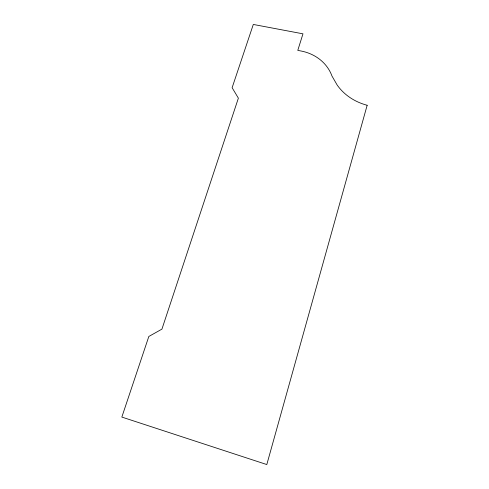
<?xml version="1.0" encoding="UTF-8"?>
<svg xmlns="http://www.w3.org/2000/svg" width="489" height="489" viewBox="0 0 489 489"><rect width="100%" height="100%" fill="white"/><g stroke="black" fill="none" stroke-linecap="round" stroke-linejoin="round"><path stroke-width="0.73" d="M367.16 105.263L266.805 464.55L121.84 417.074L148.827 336.475L161.932 329.128L238.375 98.161L232.122 87.708L253.302 24.45L302.972 33.827L297.783 50.373L301.921 51.18A45.11 40.263 -15.3 0 1 331.988 76.052L337.129 84.976A54.933 48.056 -5.7 0 0 367.16 105.263"/></g></svg>
